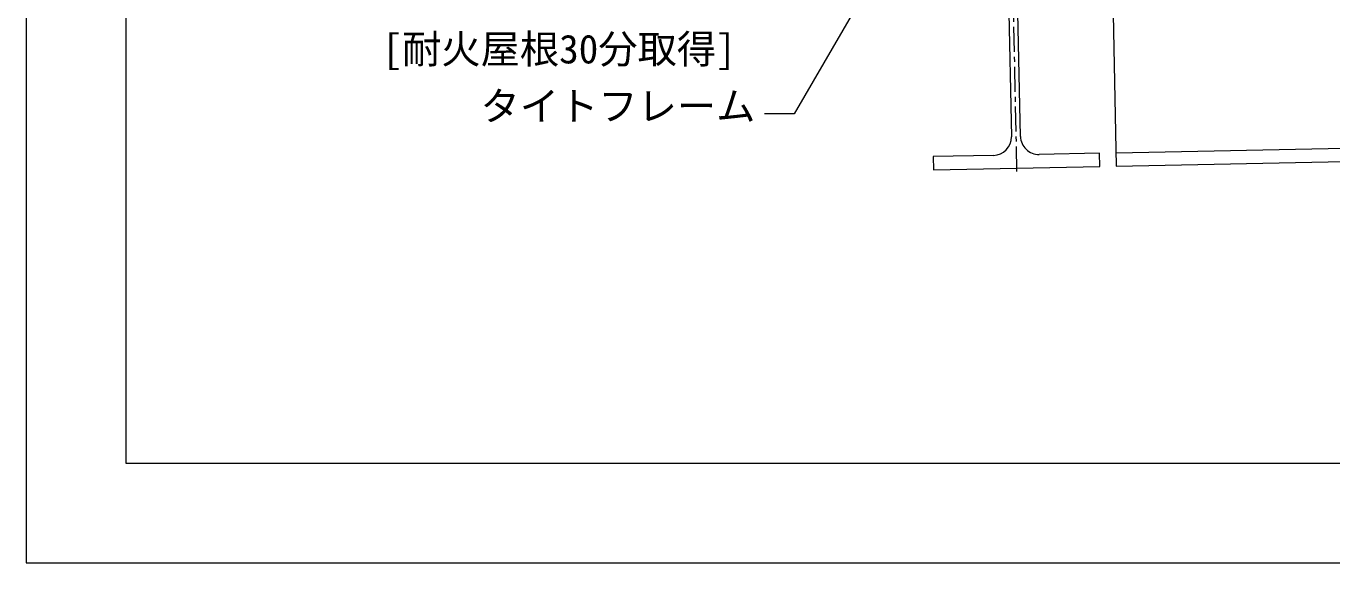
# Model space of a CAD drawing. Units: millimetres, scale not verified. Extents: x -840 to 840, y -594 to 594.
# Drawn here: x -840 to -317, y -594 to -379 of the extents above; entities that cross this region are included whole.
import ezdxf
from ezdxf.enums import TextEntityAlignment as Align

# ---------------------------------------------------------------- set-up
doc = ezdxf.new("R2010")
doc.units = ezdxf.units.MM
doc.header["$LTSCALE"] = 2
doc.linetypes.add('CHAIN1', pattern=[8, 5, -1, 1, -1])
for name, color, linetype, lineweight in [('0-0_輪郭線', 2, 'Continuous', 9), ('0-1_図面枠', 7, 'Continuous', 9), ('0-2_文字', 5, 'Continuous', 9), ('0-6_寸法線', 7, 'Continuous', 9), ('0-8_中心線', 2, 'CHAIN1', 9), ('0-9_鋼材(C型・H鋼ｅｔｃ)', 7, 'Continuous', 9)]:
    doc.layers.add(name, color=color, linetype=linetype, lineweight=lineweight)
doc.styles.add('ＭＳ ゴシック', font='')
doc.styles.get('ＭＳ ゴシック').set_extended_font_data('MS Gothic')

msp = doc.modelspace()

# ---------------------------------------------------------------- linework, layer by layer
at = {"layer": '0-0_輪郭線'}
msp.add_lwpolyline([(800, 554), (-800, 554), (-800, -554), (800, -554)], close=True, dxfattribs=at)
at = {"layer": '0-1_図面枠'}
msp.add_lwpolyline([(840, -594), (840, 594), (-840, 594), (-840, -594)], close=True, dxfattribs=at)
at = {"layer": '0-6_寸法線'}
for p, q in [((-459.389, -288.16), (-532.053, -414.02)), ((-532.053, -414.02), (-544.053, -414.02))]:
    msp.add_line(p, q, dxfattribs=at)
at = {"layer": '0-8_中心線'}
msp.add_line((-445.766, -299.104), (-442.885, -439.074), dxfattribs=at)
at = {"layer": '0-9_鋼材(C型・H鋼ｅｔｃ)'}
for p, q in [((-405.706, -301.613), (-402.962, -434.918)), ((-447.27, -315.138), (-445.047, -423.115)), ((-441.382, -423.04), (-443.604, -315.063)), ((-403.072, -429.586), (373.43, -413.604)), ((-402.962, -434.918), (373.54, -418.937))]:
    msp.add_line(p, q, dxfattribs=at)
msp.add_lwpolyline([(-452.228, -430.598), (-476.39, -431.095), (-476.28, -436.427), (-409.628, -435.055), (-409.737, -429.723), (-433.899, -430.221)], dxfattribs=at)
for centre, start, end in [((-452.379, -423.266), 271.17907, 1.17907), ((-434.05, -422.889), 181.17907, 271.17907)]:
    msp.add_arc(centre, 7.333, start, end, dxfattribs=at)

# ---------------------------------------------------------------- texts
at = {"layer": '0-2_文字', "color": 7, "style": 'ＭＳ ゴシック'}
for s, p in [('[耐火屋根30分取得]', (-697.143, -397.203)), ('タイトフレーム', (-657.834, -420.079))]:
    msp.add_text(s, height=11.54, dxfattribs=at).set_placement(p, align=Align.BOTTOM_LEFT)

doc.saveas('drawing.dxf')
